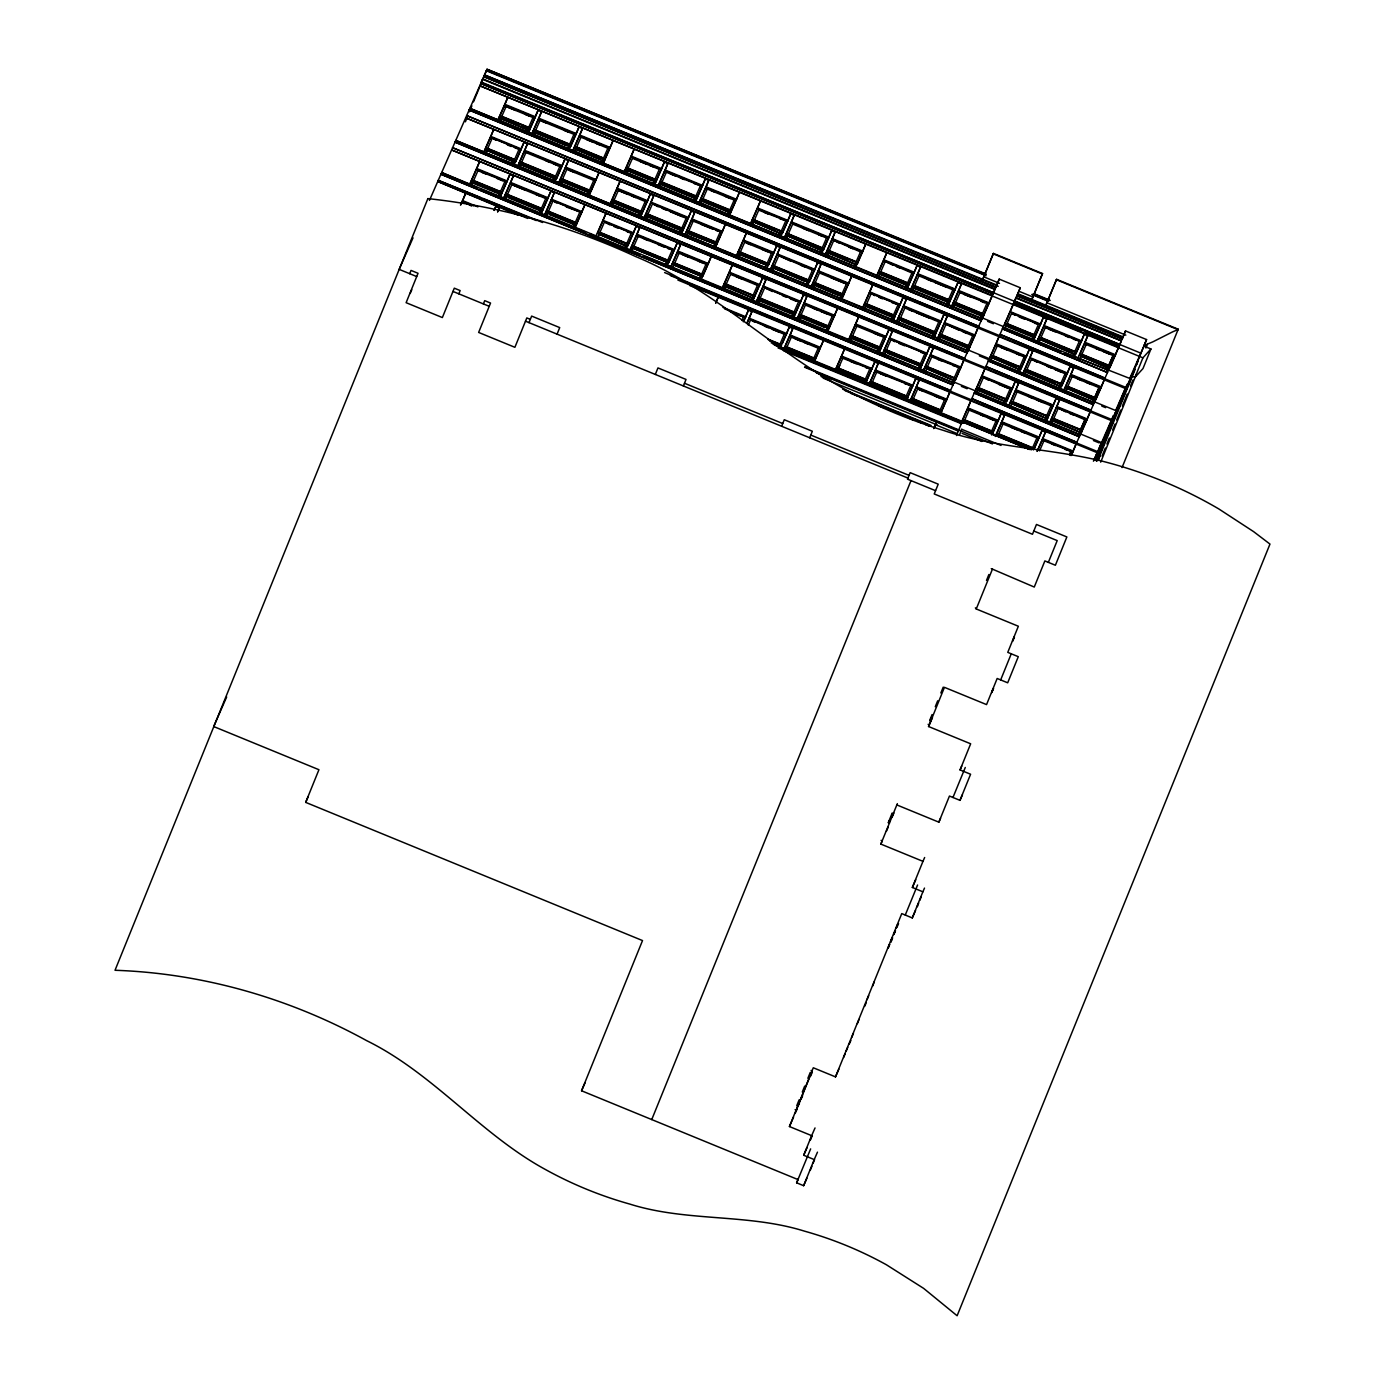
<?xml version="1.0" encoding="UTF-8"?>
<svg xmlns="http://www.w3.org/2000/svg" width="1385" height="1385" viewBox="0 0 1385 1385"><rect width="100%" height="100%" fill="white"/><g stroke="black" fill="none" stroke-linecap="round" stroke-linejoin="round"><path stroke-width="1.5" d="M890.988 942.042L892.581 938.061M438.249 180.344L542.539 222.483M465.412 121.811L467.836 115.821M469.463 111.821L471.887 105.814M473.514 101.832L486.983 69.25L986.085 274.005M409.7 273.693L411.033 270.421L418.045 273.295L406.117 302.692L442.369 317.563L454.297 288.167L460.149 290.573L458.816 293.845M462.4 201.396L465.568 193.571L460.495 205.119M469.498 185.261L476.804 168.537L507.204 181.019L499.898 197.726M476.492 169.299L479.66 161.474L469.515 184.586M483.59 153.146L490.896 136.44L521.297 148.922L515.635 161.889L513.887 161.162L512.242 164.936M489.788 139.158L493.752 129.359L483.607 152.471M472.233 183.859L472.891 182.231L471.142 181.504M473.289 181.314L478.275 169.905L505.161 180.933L500.401 191.805L473.514 180.777M477.929 170.719L505.058 181.21M503.88 107.061L507.845 97.262L497.7 120.374M500.418 119.664L501.076 118.019L499.327 117.309L499.76 116.219L530.178 128.684L535.389 116.807L504.971 104.342L497.682 121.049M506.114 106.524L533.017 117.552M499.137 194.904L499.795 193.259L501.543 193.987M513.229 162.789L513.887 161.162M494.255 210.295L495.761 206.59L499.275 208.027L497.769 211.732M528.585 127.593L501.699 116.565L506.46 105.693L533.346 116.738L528.377 128.147L522.612 125.775M506.858 181.885L509.853 174.493L513.368 175.93L510.355 183.322M520.95 149.788L523.945 142.378L527.46 143.832L523.703 153.077M528.083 133.531L530.178 128.684M535.043 117.69L538.038 110.281L541.552 111.718L537.795 120.98M503.413 199.163L510.719 182.456L548.131 197.813L540.842 214.519M517.505 167.066L524.811 150.359L562.223 165.715L556.58 178.682L554.814 177.955L553.169 181.764M506.148 197.778L506.806 196.133L505.058 195.423M511.861 184.638L545.777 198.557M520.241 165.681L520.899 164.036L519.15 163.326M525.954 152.54L559.869 166.442M534.333 133.566L534.991 131.939L533.242 131.211L533.675 130.138L571.105 145.477L576.316 133.601L538.903 118.262L531.598 134.968M535.389 131.021L540.375 119.612L574.29 133.531L569.304 144.94L553.342 138.396M540.046 120.426L573.961 134.345M483.382 303.921L484.715 300.649L490.55 303.055L478.639 332.435L514.891 347.306L526.819 317.927L530.317 319.364M540.063 211.697L540.721 210.053L542.487 210.78M554.156 179.583L554.814 177.955M568.248 147.485L568.906 145.858L570.672 146.568L571.105 145.477M547.785 198.678L550.797 191.286L554.294 192.723L550.538 201.968M561.877 166.581L564.89 159.171L568.387 160.625L565.392 168.018M575.97 134.484L578.965 127.074L582.479 128.511L579.484 135.92M797.933 1179.553L581.562 1090.774L642.519 940.571L305.687 802.382L318.931 769.714L213.671 726.536L226.655 696.984M547.092 214.571L547.75 212.944L545.984 212.217L546.434 211.126L576.835 223.608L582.064 211.732L551.645 199.25L544.357 215.956M548.131 212.026L553.117 200.617L580.021 211.645L575.26 222.518L548.356 211.472M572.524 151.761L579.83 135.055L610.248 147.52L602.942 164.226M561.167 182.474L561.843 180.829L560.077 180.119L560.527 179.029L590.928 191.494L596.156 179.617L565.738 167.152L558.432 183.859M566.88 169.334L593.784 180.362M575.26 150.359L575.935 148.732L574.169 148.005M580.973 137.219L607.876 148.264M529.001 322.636L531.65 316.092L559.713 327.604L557.064 334.149M573.979 225.599L574.654 223.972L576.402 224.699L576.835 223.608M588.071 193.502L588.746 191.874L590.495 192.584L588.85 196.341M602.51 160.556L575.831 148.974M603.444 158.305L576.541 147.277L581.302 136.405L608.205 147.451L603.219 158.859L576.316 147.814M581.752 212.494L584.92 204.651L574.775 227.763M595.844 180.379L599.012 172.554L588.867 195.666M609.937 148.282L613.105 140.439L602.96 163.569M624.462 248.867L626.107 245.076L627.855 245.803L633.516 232.836L603.116 220.371L597.454 233.321L599.203 234.048L597.558 237.822M602.804 221.133L605.972 213.29L595.827 236.402M609.902 204.98L617.208 188.256L647.609 200.738L640.303 217.445M616.896 189.018L620.065 181.193L609.919 204.305M599.601 233.13L604.587 221.721L631.473 232.767L626.505 244.175M623.994 172.865L631.3 156.159L661.701 168.641L654.395 185.348M630.989 156.921L634.157 149.078L624.012 172.19M612.637 203.578L613.295 201.95L611.547 201.223M613.693 201.033L618.679 189.624L645.566 200.652L640.805 211.524L613.919 200.496M618.333 190.438L645.237 201.483M626.73 171.48L627.388 169.853L625.639 169.126M632.426 158.34L659.329 169.368M639.541 214.623L640.199 212.978L641.947 213.706M653.633 182.508L654.291 180.881L656.04 181.608M633.17 233.701L636.165 226.309L639.68 227.746L636.667 235.156M647.262 201.604L650.258 194.212L653.772 195.649L650.76 203.041M661.355 169.507L664.35 162.097L667.864 163.551L664.108 172.796M629.725 250.997L637.031 234.273L674.46 249.629L668.799 262.596L667.051 261.886L665.492 265.401M681.247 234.238L688.535 217.532L651.123 202.175L645.462 215.142L647.21 215.87L646.553 217.497M657.91 186.785L665.216 170.078L702.628 185.434L695.339 202.141M638.173 236.454L672.314 249.819L668.089 248.729M647.834 214.398L681.749 228.317L686.51 217.445L652.595 203.543L647.609 214.952L669.561 223.955M660.645 185.4L661.303 183.755L659.554 183.045M661.926 182.301L695.841 196.22L700.602 185.348L666.687 171.428L661.701 182.837L687.635 193.484M666.358 172.259L700.481 185.625L694.283 183.703M666.929 262.146L633.014 248.227L666.929 262.146L665.389 265.678M667.431 260.969L672.417 249.56L638.502 235.64L633.741 246.513L667.657 260.415M680.468 231.416L681.126 229.772L682.892 230.499M686.181 218.276L652.473 203.803L658.239 206.815M694.56 199.302L695.218 197.674L696.984 198.401M674.097 250.495L677.109 243.102L680.606 244.539L676.849 253.784M688.189 218.397L691.202 211.005L694.699 212.442L690.942 221.687M702.282 186.3L705.294 178.89L708.791 180.344L705.034 189.589M670.669 267.79L677.957 251.066L708.376 263.548L702.714 276.515L700.966 275.788L699.408 279.32M684.761 235.675L692.05 218.969L722.468 231.451L715.162 248.157M674.46 263.843L679.429 252.434L706.333 263.462L701.347 274.871M679.1 253.247L706.004 264.293M687.826 233.442L714.954 243.933L689.747 234.238M688.535 231.745L693.521 220.336L720.425 231.364L715.439 242.773L703.909 238.047M693.192 221.15L720.321 231.641L716.253 230.602M701.589 202.193L702.247 200.548L700.481 199.838L700.931 198.748L731.332 211.213L736.56 199.336L706.142 186.871L698.836 203.578M707.285 189.053L734.188 200.081M655.313 374.452L657.962 367.925L686.025 379.438L683.376 385.965M700.862 276.03L673.958 265.002L700.862 276.03L699.304 279.562M728.475 213.221L729.151 211.593L730.899 212.303L731.332 211.213M708.064 264.31L711.249 256.467L701.087 279.58M722.156 232.213L725.324 224.37L715.179 247.482M736.249 200.098L739.417 192.273L729.272 215.385M715.82 303.09L718.209 297.204L715.664 302.986M722.122 288.894L729.428 272.187L759.828 284.652L752.54 301.376M729.116 272.949L732.301 265.106L722.139 288.218M736.214 256.796L743.52 240.09L773.921 252.555L768.26 265.522L766.511 264.795L764.866 268.586M743.208 240.852L746.376 233.009L736.231 256.121M724.857 287.509L725.515 285.864L723.766 285.154M750.306 224.699L757.612 207.975L788.013 220.457L782.352 233.424L780.603 232.697L778.959 236.471M730.57 274.368L757.457 285.397M757.301 208.737L760.469 200.912L750.324 224.024M738.949 255.394L739.607 253.767L737.859 253.039M744.663 242.254L771.549 253.299M753.613 221.912L780.292 233.494L753.613 221.912L752.055 225.443M754.098 220.752L759.084 209.343L785.97 220.371L781.001 231.78M758.755 210.156L785.866 220.648L779.876 218.83M752.107 297.688L725.428 286.106L723.87 289.638M745.39 317.632L748.385 310.223L751.899 311.677L748.142 320.922M767.134 263.34L740.231 252.312L744.991 241.44L771.878 252.486L766.909 263.894L761.144 261.523M759.482 285.535L762.477 278.125L765.992 279.562L762.979 286.972M773.574 253.42L776.569 246.028L780.084 247.465L777.072 254.875M787.667 221.323L790.662 213.931L794.176 215.368L791.164 222.76M756.037 302.813L763.343 286.106L800.772 301.445L793.466 318.169M770.129 270.716L777.435 253.992L814.865 269.348L809.204 282.315L807.455 281.605L805.793 285.397M758.772 301.411L759.43 299.783L757.682 299.056M784.222 238.601L791.527 221.894L828.957 237.25L823.296 250.218L821.547 249.49L819.885 253.299M807.334 281.865L773.419 267.963L805.118 281.588M781.902 270.04L807.836 280.688L812.822 269.279L778.907 255.359L773.921 266.768L777.92 268.413M787.511 235.848L821.201 250.304L787.511 235.848L785.953 239.38M788.013 234.671L792.999 223.262L826.914 237.164L821.928 248.573L799.976 239.57M792.67 224.076L826.585 237.995M778.595 347.427L779.27 345.8L781.019 346.527L781.452 345.436L769.644 340.589M784.308 334.287L750.618 319.831L754.375 322.012M792.687 315.33L793.363 313.702L795.111 314.412M806.78 283.232L807.455 281.605M786.316 334.426L789.329 327.016L792.826 328.47L789.831 335.863M812.493 270.092L778.785 255.636L790.541 261.09M800.409 302.328L803.421 294.918L806.918 296.355L803.923 303.765M814.501 270.214L817.514 262.821L821.011 264.258L818.016 271.668M828.594 238.116L831.606 230.724L835.103 232.161L831.346 241.405M812.528 361.346L813.185 359.719L814.934 360.429L820.595 347.462L790.177 334.997L784.533 347.964L786.282 348.674L785.624 350.318M796.981 319.606L804.269 302.899L834.688 315.364L827.382 332.071M786.68 347.773L791.649 336.347L818.552 347.393L813.791 358.265L786.888 347.219M791.32 337.178L818.223 348.206M811.073 287.509L818.362 270.785L848.78 283.267L841.474 299.974M799.716 318.204L800.374 316.576L798.626 315.849M853.801 267.184L855.463 263.41L857.211 264.137L862.872 251.17L832.454 238.687L826.81 251.655L828.559 252.382L827.901 254.009M805.412 305.064L832.316 316.109M813.809 286.106L814.467 284.479L812.718 283.752M819.505 272.966L846.408 284.012M828.957 251.464L833.926 240.055L860.829 251.083L855.843 262.492M781.625 426.268L784.274 419.742L812.337 431.254L809.688 437.781M826.603 329.249L827.278 327.622L829.026 328.332M841.041 296.303L814.363 284.721M821.08 346.267L823.469 340.398L814.155 361.589M834.376 316.126L837.561 308.284L827.416 331.413M860.5 251.897L833.822 240.315L839.362 243.223M848.468 284.029L851.654 276.186L841.491 299.298M862.561 251.931L865.729 244.089L855.584 267.201M864.638 380.823L866.404 381.55L872.048 368.583L841.647 356.101L835.986 369.068L837.735 369.795M840.539 358.819L844.521 349.037L835.207 370.211M854.632 326.721L858.613 316.923L848.468 340.035M837.423 370.574L864.552 381.065L839.345 371.37M853.506 375.179L865.036 379.905L870.022 368.497L843.119 357.468L838.133 368.877L839.691 365.484M862.526 308.613L864.621 303.782L895.022 316.247L892.944 321.095M842.79 358.282L869.901 368.774L865.85 367.735M869.52 292.668L872.706 284.825L862.543 307.937M851.169 339.325L851.827 337.698L850.078 336.97L850.528 335.88L880.929 348.362L885.275 338.459M876.618 276.515L883.924 259.809L914.325 272.274L907.019 288.98M856.882 326.185L883.769 337.213M883.613 260.57L886.781 252.728L876.636 275.84M865.261 307.228L865.919 305.583L864.171 304.873M866.543 304.129L893.446 315.174L898.207 304.302L871.303 293.256L866.317 304.683L872.083 307.037M879.354 275.113L880.012 273.486L878.263 272.758M878.073 350.353L878.731 348.726L880.496 349.453L880.929 348.362M892.165 318.256L892.823 316.628L894.572 317.338M871.702 369.449L874.697 362.056L878.211 363.493L874.454 372.738M906.257 286.158L906.915 284.531L908.664 285.241M885.794 337.351L888.789 329.942L892.304 331.396L889.291 338.788M911.953 273.018L885.275 261.436L892.754 265.124M899.886 305.254L902.881 297.844L906.396 299.281L903.384 306.691M913.979 273.139L916.974 265.747L920.488 267.184L917.476 274.594M905.582 397.616L907.331 398.343L912.992 385.376L875.562 370.02L869.901 382.987L871.667 383.714M919.778 369.985L927.084 353.279L889.655 337.923L883.994 350.89L885.759 351.6L885.084 353.244M872.048 382.797L877.034 371.388L910.949 385.29L905.963 396.699M906.396 299.281L896.251 322.393L903.747 305.825L941.177 321.164L933.871 337.888M876.705 372.201L910.845 385.567L904.63 383.662M886.14 350.682L891.126 339.273L925.042 353.192L920.056 364.601M910.534 290.434L917.839 273.711L955.269 289.067L947.963 305.773M899.177 321.13L899.834 319.502L898.086 318.775M900.233 318.585L905.219 307.176L939.134 321.095L934.373 331.967L900.458 318.048M904.89 307.989L938.805 321.909M913.269 289.032L913.927 287.405L912.178 286.678M918.982 275.892L952.897 289.811M933.092 335.049L933.767 333.421L935.516 334.131M912.628 386.242L915.641 378.849L919.138 380.286L916.143 387.679M947.184 302.951L947.859 301.324L949.608 302.034M926.721 354.144L929.733 346.735L933.23 348.189L930.235 355.581M940.813 322.047L943.826 314.637L947.323 316.074L944.328 323.484M903.522 415.933L903.955 414.842L859.514 396.595M954.906 289.932L957.918 282.54L961.415 283.977L958.42 291.387M939.497 411.535L941.246 412.263L946.907 399.295L916.489 386.813L910.845 399.78L912.594 400.507L911.936 402.135M904.682 416.4L905.132 415.31L929.699 425.385M933.23 348.189L923.085 371.301L930.581 354.716L961 367.181L955.338 380.148L953.59 379.438L951.945 383.212M937.385 339.325L944.674 322.618L975.092 335.083L967.786 351.79M917.632 388.995L944.535 400.023M951.478 307.228L958.766 290.504L989.184 302.986L981.878 319.693M931.724 356.897L958.853 367.389L952.863 365.553M940.121 337.923L940.779 336.295L939.03 335.586M941.385 334.841L968.288 345.869L973.049 335.014L946.145 323.969L941.177 335.378L945.02 336.953M954.213 305.825L954.871 304.198L953.122 303.471M955.477 302.744L982.381 313.772L987.141 302.899L960.238 291.871L955.269 303.28L962.956 306.431M959.909 292.685L987.038 303.176M993.426 253.403L982.519 279.874L993.426 253.403L1042.541 273.555L1031.652 300.026L1042.541 273.555M651.746 1119.565L911.001 480.612M940.103 410.081L913.2 399.036L917.961 388.181L944.864 399.209L939.878 410.618L924.522 404.316M934.113 427.965L935.446 424.71L957.399 433.713M967.007 348.968L967.682 347.341L969.431 348.05M946.596 400.057L950.214 391.124L971.266 399.763L967.648 408.696M950.525 390.501L664.592 272.568M972.72 335.828L946.042 324.246L959.268 330.305M981.099 316.871L981.775 315.226L983.523 315.953M960.688 367.943L964.306 359.027L985.358 367.666L980.944 378.538M974.78 335.845L978.399 326.929L999.451 335.568L995.036 346.44M988.873 303.748L999.208 279.112L1020.26 287.751L1017.611 294.278M993.028 293.655L480.751 83.498L993.028 293.655L992.266 295.369L479.781 85.749L1142.919 357.815L1150.935 348.968L1143.923 346.094L1146.572 339.567L1125.52 330.928L1115.185 355.564M998.239 286.331L484.508 74.928L996.784 285.085L993.461 292.702L481.374 82.113M996.559 285.639L999.208 279.112M956.498 435.548L962.159 421.611L1029.557 449.433M990.95 432.657L992.716 433.366L998.36 420.399L967.959 407.934L962.298 420.884L964.064 421.611L963.389 423.239M1003.398 404.316L1005.043 400.542L1006.808 401.269L1012.452 388.302L982.052 375.82L976.39 388.787L978.139 389.514L977.481 391.141M988.873 359.754L989.306 358.68L968.253 350.041L967.821 351.132L455.769 140.422L968.028 350.578M988.838 360.429L996.144 343.722L1026.545 356.205L1020.901 369.172L1019.135 368.445L1017.49 372.219M969.102 410.099L996.005 421.144M959.476 434.907L961.744 429.315L1001.043 445.433M978.537 388.596L983.523 377.187L1010.427 388.216L1005.441 399.624M1033.349 340.814L1040.637 324.09L1010.236 311.625L1004.575 324.592L1006.324 325.302L1005.666 326.947M1009.925 312.387L1020.26 287.751M1014.512 301.341L1015.828 298.069L1121.279 340.831L1016.019 297.636M1016.867 295.992L1017.836 293.724L1123.097 336.919L1122.127 339.169L1016.867 295.992L1013.318 304.007L1118.578 347.185L1119.34 345.471L1014.08 302.294M992.63 356.499L997.615 345.09L1024.519 356.118L1019.758 366.99L992.855 355.945M997.287 345.904L1024.173 356.932M1006.722 324.402L1011.708 312.975L1038.611 324.021L1033.625 335.43L1008.644 325.181M1010.098 389.046L983.402 377.464L988.959 380.373M998.014 421.265L1001.009 413.873L1004.523 415.31L1000.766 424.554M1032.569 337.975L1033.227 336.347L1034.993 337.057M1056.582 279.32L1045.675 305.791L1056.582 279.32L1178.219 329.214L1122.04 467.593M1012.106 389.168L1015.101 381.775L1018.616 383.212L1014.859 392.457M1026.198 357.07L1029.194 349.661L1032.708 351.115L1029.696 358.507M1040.291 324.973L1043.286 317.563L1046.8 319L1043.788 326.41M996.663 433.713L1034.093 449.069L1039.304 437.193L1001.874 421.836L996.213 434.803L997.979 435.531M1003.017 424.018L1036.932 437.937M1012.452 402.516L1017.438 391.107L1051.353 405.009L1046.367 416.435M1036.846 342.251L1038.94 337.421L1076.353 352.777L1081.581 340.883L1044.151 325.544L1038.819 337.888M1017.109 391.92L1051.025 405.84M1025.489 372.963L1026.164 371.318L1024.398 370.609L1024.848 369.518L1062.278 384.874L1067.489 372.998L1030.059 357.642L1022.753 374.348M1045.294 327.708L1079.434 341.091L1073.219 339.169M1045.658 418.149L1011.95 403.693L1043.649 417.335M1060.46 384.32L1065.446 372.911L1031.531 358.992L1026.77 369.864L1060.685 383.784M1038.94 438.058L1041.953 430.666L1045.467 432.103L1041.71 441.365M1065.117 373.725L1031.427 359.269L1037.192 362.264M1046.091 421.802L1053.396 405.095L1015.967 389.739L1008.661 406.446M1053.033 405.961L1056.045 398.568L1059.542 400.005L1056.547 407.398M1062.278 384.874L1061.828 385.965L1060.079 385.238L1058.417 389.046M1067.125 373.863L1070.138 366.454L1073.635 367.908L1070.64 375.3M1076.353 352.777L1075.92 353.85L1074.171 353.14L1072.509 356.949M1081.218 341.766L1084.23 334.356L1087.727 335.793L1084.732 343.203M1049.605 423.239L1056.893 406.532L1087.312 419.014L1080.006 435.721M888.252 822.759L892.217 812.96M929.716 720.408L932.105 714.539M935.29 706.696L937.68 700.81M940.848 692.985L943.237 687.098M986.501 580.419L988.873 574.533M1063.697 391.141L1070.986 374.435L1101.404 386.9L1095.743 399.867L1093.994 399.157L1092.35 402.931M891.196 817.254L892.633 813.705M930.287 720.771L931.724 717.24M1043.944 440.811L1071.072 451.302L1065.082 449.484M924.643 857.505L922.964 861.349L880.843 844.088L897.359 803.646M896.753 804.893L938.857 822.171L949.452 796.046L959.978 800.357L970.591 774.232L960.065 769.922L970.66 743.797L928.556 726.519L944.449 687.341L986.553 704.601L997.165 678.477L1007.691 682.805L1018.287 656.68L1007.761 652.37L1018.356 626.245L976.252 608.967L992.439 569.131L991.262 568.664M1052.34 421.854L1052.998 420.226L1051.25 419.499M1106.442 370.834L1108.087 367.06L1109.835 367.769L1115.496 354.802L1085.078 342.337L1079.434 355.304L1081.183 356.014L1079.538 359.788M1067.489 387.211L1072.457 375.802L1099.361 386.83L1094.721 397.426L1067.818 386.38M1072.129 376.616L1099.032 387.644M1081.581 355.097L1086.55 343.688L1113.453 354.733L1108.814 365.328L1081.91 354.283M1086.221 344.501L1113.125 355.547M796.739 1105.715L799.128 1099.828M802.296 1092.003L804.685 1086.117M807.87 1078.274L810.26 1072.406M815.038 1127.944L811.645 1135.648L789.433 1126.542L813.289 1067.766L835.501 1076.872L838.877 1069.168M1079.573 432.051L1052.894 420.469M1084.94 419.742L1058.261 408.159L1065.723 411.864M1099.257 387.107L1094.375 398.239L1075.175 390.362M1072.908 451.874L1076.526 442.94L1098.755 452.064L1102.702 443.079L1080.473 433.955L1080.04 435.046L974.78 391.868L975.213 390.778L954.161 382.139L953.728 383.23L643.506 255.948M1113.35 354.993L1108.467 366.142L1093.111 359.84M1087 419.776L1090.618 410.843L1112.847 419.967L1116.795 410.981L1094.565 401.858L1094.133 402.948M1101.092 387.661L1104.711 378.746L1126.94 387.852L1130.887 378.867L1064.528 352.915M1105.022 378.122L999.987 334.391L1103.031 377.309M1121.106 341.247L1119.772 344.519L1014.703 300.909M1125.52 330.928L1122.871 337.455L1017.888 294.382M817.479 1152.147L814.224 1159.574L803.698 1155.246L811.645 1135.648M835.501 1076.872L901.756 913.598L912.282 917.926L915.537 910.499M924.505 888.079L922.877 891.802L912.351 887.473L922.964 861.349M810.26 1139.699L811.852 1135.787M843.638 1057.499L845.11 1053.864M846.148 1051.25L847.776 1047.268M851.688 1037.607L853.437 1033.331M857.367 1023.636L859.081 1019.395M867.079 999.693L868.707 995.694M872.585 986.137L874.368 981.723M887.958 948.275L889.516 944.414M890.555 941.817L892.321 937.524M896.233 927.846L897.861 923.812M993.409 688.328L991.677 692.673L993.547 688.501M1014.305 636.858L1012.556 641.203L1014.461 637.083M890.832 941.748L892.061 938.32M806.884 1178.271L803.629 1185.698L796.617 1182.807L810.64 1148.892M905.271 915.035L917.58 885.015M952.967 797.483L965.276 767.463M1000.663 679.931L1011.258 653.807M1048.358 562.362L1057.205 540.6L1033.816 531.009M1093.96 460.512L1097.145 452.67L689.643 285.483M1098.703 449.554L1101.092 443.685M1095.171 460.149L1113.592 415.5M1095.829 459.993L1102.702 443.079M1095.76 460.391L1107.81 431.41M1096.227 460.322L1125.33 388.475L465.689 117.846L978.174 327.466L992.058 295.905M1096.227 460.772L1119.755 402.793M1096.799 460.564L1118.128 406.342M1096.764 461.292L1146.572 339.567M1097.336 460.218L1134.419 369.397M1135.977 365.692L1137.57 361.762M1117.366 408.056L1118.543 408.54L1130.887 378.867M1131.389 377.395L1134.817 368.964M1136.254 365.38L1137.881 361.381M803.629 1185.698L814.224 1159.574M912.282 917.926L922.877 891.802M1097.924 460.461L1134.99 369.639M810.398 1169.979L811.922 1166.239M813.064 1163.365L814.57 1159.626M918.688 903.055L917.164 906.794L917.545 905.928M919.813 900.337L921.319 896.597M1098.426 459.889L1100.054 455.89M1102.062 456.063L1105.317 448.065M1106.927 444.048L1109.368 438.058M1112.622 430.043L1115.046 424.052M1116.674 420.053L1120.742 410.047M1122.352 406.047L1127.234 394.032M1130.472 386.034L1132.913 380.027M1145.897 348.016L1147.524 344.017A31.301 7.964 -24.9 0 0 1152.978 341.783L1172.576 331.881A31.301 7.964 -24.9 0 1 1178.029 329.647L1178.219 329.214M1131.458 375.958L1134.973 377.395L1142.919 357.815M1100.694 462.157L1136.375 374.192M1150.935 348.968L1142.989 368.566L1134.973 377.395M888.27 947.981L889.689 944.483M895.299 930.928L893.758 934.65L895.506 930.633M413.024 237.839L399.174 269.365L416.712 276.567M429.454 200.392L486.55 70.341L984.268 274.542M486.983 69.25L985.895 274.438M410.185 293.447L411.795 289.742M460.963 204.599L462.711 200.635L477.912 206.884M471.246 186.005L472.891 182.231M485.339 153.908L486.983 150.134L485.235 149.407M499.431 121.793L501.076 118.019M498.15 197.034L499.795 193.259M526.335 132.839L527.979 129.065L529.728 129.774M494.064 210.433L495.761 206.59M499.708 197.605L509.853 174.493M513.8 165.49L523.945 142.378M527.893 133.393L538.038 110.281M497.579 211.87L499.275 208.027M503.222 199.042L513.368 175.93M517.315 166.944L527.46 143.832M531.407 134.83L541.552 111.718M505.144 199.942L506.806 196.133M519.358 167.568L520.899 164.036M533.329 135.747L534.991 131.939M539.077 213.861L540.721 210.053M567.244 149.649L568.906 145.858M540.652 214.398L550.797 191.286M554.727 182.283L564.89 159.171M568.819 150.186L578.965 127.074M544.149 215.835L554.294 192.723M558.242 183.738L568.387 160.625M572.334 151.623L582.479 128.511M546.106 216.718L547.75 212.944M560.198 184.603L561.843 180.829M574.273 152.506L575.935 148.732M305.687 802.382L308.284 796.462M572.992 227.746L574.654 223.972M587.084 195.649L588.746 191.874M601.177 163.551L602.839 159.777L604.587 160.487M574.758 228.438L576.402 224.699M611.651 205.724L613.295 201.95M625.743 173.627L627.388 169.853M638.554 216.752L640.199 212.978M652.647 184.655L654.291 180.881M626.02 249.421L636.165 226.309M640.112 217.324L650.258 194.212M654.205 185.209L664.35 162.097M629.534 250.858L639.68 227.746M643.627 218.761L653.772 195.649M657.719 186.663L667.864 163.551M643.817 218.882L645.791 214.519M631.456 251.758L633.118 247.967L631.37 247.24M645.548 219.661L647.21 215.87M659.641 187.564L661.303 183.755M679.585 233.303L681.126 229.772M693.677 201.206L695.218 197.674M679.481 233.58L681.022 230.048L647.107 216.129M693.573 201.483L695.114 197.951L661.199 184.032M666.964 266.214L677.109 243.102M681.056 234.117L691.202 211.005M695.131 202.002L705.294 178.89M670.461 267.651L680.606 244.539M684.554 235.554L694.699 212.442M698.646 203.456L708.791 180.344M672.417 268.534L674.062 264.76L672.314 264.033M686.51 236.437L688.155 232.663L686.389 231.936M700.602 204.322L702.247 200.548M713.5 247.223L715.058 243.691L716.807 244.418M727.592 215.125L729.151 211.593M713.396 247.465L714.954 243.933M727.489 215.368L729.047 211.836L702.143 200.79M729.254 216.06L730.899 212.303M723.974 289.396L725.515 285.864M738.067 257.298L739.607 253.767M752.159 225.201L753.7 221.669L751.951 220.942M737.963 257.541L739.521 254.009L766.407 265.054L739.296 254.563M742.048 320.489L743.71 316.68L724.494 308.803M750.774 300.683L752.419 296.909L754.167 297.619M743.312 321.787L748.385 310.223M752.332 301.238L762.477 278.125M766.424 269.14L776.569 246.028M780.517 237.043L790.662 213.931M744.005 320.714L745.736 316.767L722.935 307.401M746.827 323.224L751.899 311.677M755.846 302.674L765.992 279.562M769.939 270.577L780.084 247.465M784.031 238.48L794.176 215.368M747.502 322.151L749.25 318.204L786.68 333.56L782.335 343.445M748.281 325.129L750.722 319.554L784.637 333.473L779.876 344.346L767.913 339.429M757.889 303.315L759.43 299.783M771.982 271.218L773.523 267.686L771.774 266.959M786.074 239.12L787.615 235.589L785.866 234.861M771.878 271.477L773.419 267.963M791.701 317.494L793.363 313.702M780.863 346.285L789.329 327.016M793.276 318.031L803.421 294.918M807.368 285.933L817.514 262.821M821.461 253.836L831.606 230.724M783.529 349.643L792.826 328.47M796.773 319.468L806.918 296.355M810.866 287.37L821.011 264.258M824.958 255.273L835.103 232.161M825.166 255.394L827.122 251.049M798.73 320.35L800.374 316.576M812.822 288.253L814.467 284.479M826.914 256.156L828.559 252.382M825.72 331.136L827.278 327.622M839.708 299.281L841.37 295.507L843.119 296.234M848.434 340.71L855.74 324.003L886.14 336.486M864.5 304.25L869.832 291.906L900.233 304.371L895.887 314.274M850.182 341.472L851.827 337.698M864.275 309.357L865.919 305.583M878.471 277.017L880.012 273.486M877.086 352.5L878.731 348.726M891.178 320.402L892.823 316.628M905.271 288.305L906.915 284.531M865.4 383.23L874.697 362.056M878.644 353.054L888.789 329.942M892.736 320.956L902.881 297.844M906.829 288.859L916.974 265.747M878.852 353.192L880.496 349.453M868.914 384.684L878.211 363.493M882.158 354.508L892.304 331.396M910.343 290.296L920.488 267.184M884.097 355.408L885.759 351.6M898.19 323.311L899.834 319.502M912.282 291.214L913.927 287.405M581.562 1090.774L585.024 1082.897M918.013 369.328L919.675 365.519L921.423 366.246M932.105 337.213L933.767 333.421M946.301 304.856L947.859 301.324M906.344 400.023L915.641 378.849M919.588 369.847L929.733 346.735M933.68 337.75L943.826 314.637M947.773 305.652L957.918 282.54M909.841 401.477L919.138 380.286M937.178 339.186L947.323 316.074M951.27 307.089L961.415 283.977M925.042 372.167L926.686 368.393L924.938 367.683M939.134 340.069L940.779 336.295M953.226 307.972L954.871 304.198M966.02 351.115L967.682 347.341M980.113 319L981.775 315.226M933.732 428.571L936.572 422.131M940.467 413.405L963.873 360.117M977.966 328.02L964.081 359.563L451.597 149.944L1111.237 420.573M961.519 422.044L1013.11 304.544M974.746 392.544L976.719 388.181M976.494 393.288L978.139 389.514M990.587 361.191L992.231 357.417L990.483 356.689M1004.679 329.076L1006.324 325.302M961.744 429.315L961 431.029L992.439 443.927M1031.583 340.121L1033.227 336.347M991.712 435.063L1001.009 413.873M1004.956 404.887L1015.101 381.775M1019.048 372.773L1029.194 349.661M1033.141 340.675L1043.286 317.563M995.226 436.5L1004.523 415.31M1008.47 406.324L1018.616 383.212M1022.563 374.227L1032.708 351.115M1036.655 342.112L1046.8 319M1010.409 407.225L1012.071 403.433L1010.306 402.706L1010.756 401.615L1048.185 416.972M1024.502 375.127L1026.164 371.318M1038.594 343.03L1040.256 339.221L1038.49 338.511M1044.325 421.144L1045.987 417.335L1047.735 418.062M1033.487 449.917L1041.953 430.666M1045.9 421.681L1056.045 398.568M1059.992 389.583L1070.138 366.454M1074.085 357.468L1084.23 334.356M1037.001 451.372L1045.467 432.103M1049.397 423.118L1059.542 400.005M1063.49 391.02L1073.635 367.908M1077.582 358.905L1087.727 335.793M1037.469 450.991L1042.801 438.63L1073.219 451.112L1071.488 455.076M1039.529 450.869L1044.29 439.997L1071.176 451.025L1069.636 454.557M1051.353 424L1052.998 420.226M1065.446 391.886L1067.091 388.112L1065.342 387.402M992.439 569.131L1034.266 587.05L1044.861 560.925L1055.387 565.253L1066.865 536.947L1036.465 524.465L1032.483 534.264L934.234 493.96L938.216 484.161L910.153 472.649L907.504 479.175L935.567 490.688M976.252 608.967L975.369 607.842M928.556 726.519L932.469 717.62M892.182 816.994L893.914 813.03M880.843 844.088L882.262 840.868L881.085 840.383M886.435 831.138L888.183 827.174M1069.514 454.834L1071.072 451.302M1078.257 435.029L1079.902 431.254L1081.65 431.981M1085.165 419.205L1080.508 429.8L1053.604 418.755L1058.365 407.9L1085.269 418.928L1080.629 429.523L1053.725 418.495M1071.02 455.596L1076.093 444.031M1090.185 411.934L1076.318 443.494L971.041 400.3M1118.37 347.739L1090.393 411.397L985.133 368.202M810.589 1076.128L812.164 1072.544M797.899 1106.511L799.474 1102.91M801.049 1099.326L802.625 1095.725M789.433 1126.542L793.553 1117.141M795.198 1113.384L796.86 1109.627M1093.423 461.136L1113.315 415.829M1115.912 409.908L1127.148 384.303M1129.744 378.382L1145.308 342.926M1097.37 453.639L1099.898 447.874M1101.594 444.014L1107.221 431.168L1108.398 431.653L1104.451 440.638L1103.274 440.17M1109.766 425.403L1120.534 400.871M1124.707 391.366L1121.313 399.07L1122.491 399.555M1126.386 387.523L1134.471 369.12M1097.214 454.799L1105.299 436.119M1111.307 422.702L1118.076 407.294M1103.862 440.395L1104.035 438.456M1117.955 408.298L1118.716 406.584M1121.158 401.027L1121.902 399.313M960.065 769.922L961.744 766.061M1098.859 453.674L1103.932 442.127M938.857 822.171L940.553 818.31M912.351 887.473L915.745 879.769M890.745 941.385L892.477 937.437M896.822 927.569L898.553 923.605M864.621 1006.41L866.352 1002.463M849.178 1044.307L850.909 1040.36M803.698 1155.246L807.091 1147.542M810.312 1140.097L812.043 1136.15M959.978 800.357L962.419 794.8M796.617 1182.807L798.245 1179.102M1147.524 344.017L1143.923 346.094M993.235 253.836L1042.351 273.988M1056.391 279.735L1178.029 329.647M1033.989 293.672L1049.968 300.216M1033.816 294.087L1049.778 300.649M1032.24 294.209L1048.237 300.77M486.36 70.773L986.085 275.788M1032.05 294.641L1048.047 301.203M983.783 276.844L999.503 283.302M1019.152 291.352L1032.898 296.996M1046.939 302.761L1125.832 335.118M1017.075 295.438L1122.335 338.632M994.967 288.998L482.707 78.841L481.184 82.529L1140.738 353.106M482.517 79.274L994.776 289.43M1013.855 302.83L1081.373 330.53M1085.355 332.175L1117.124 345.211M508.035 107.303L515.722 110.454M525.331 114.401L529.174 115.976M542.037 121.257L546.019 122.884M563.972 130.259L567.971 131.887M586.738 139.591L592.503 141.963M596.346 143.538L600.19 145.113M640.112 161.491L645.877 163.863M649.721 165.438L653.564 167.014M670.34 173.887L676.33 176.345M680.312 177.99L684.311 179.617M711.128 190.628L714.972 192.203M724.58 196.133L730.345 198.505M764.503 212.528L768.346 214.104M802.642 228.161L808.632 230.62M818.604 234.706L822.586 236.35M848.97 247.171L852.814 248.746M896.58 266.716L900.423 268.292M926.963 279.164L930.945 280.809M934.944 282.436L946.907 287.353M963.752 294.261L971.439 297.411M981.047 301.359L984.891 302.934M1015.222 315.382L1011.587 313.252L1038.49 324.298L1034.422 323.259M1019.066 316.957L1024.831 319.312M1049.276 329.353L1055.266 331.811M1065.238 335.897L1069.237 337.542M1095.829 348.449L1099.673 350.024M1103.516 351.6L1109.281 353.971M501.803 116.288L528.706 127.333M535.718 130.207L569.633 144.127M576.662 147L603.548 158.046M628.115 168.122L655.018 179.15M662.03 182.024L695.945 195.943M702.974 198.817L729.86 209.862M754.427 219.938L781.33 230.966M788.342 233.857L822.257 247.759M829.286 250.65L856.172 261.678M880.739 271.754L907.642 282.8M914.654 285.674L948.569 299.593M955.598 302.467L982.484 313.495M1007.051 323.571L1033.954 334.616M1040.966 337.49L1074.881 351.409M535.614 130.484L569.529 144.404M754.323 220.215L781.209 231.243M788.238 234.117L822.153 248.036M829.165 250.91L856.068 261.955M1006.947 323.848L1033.851 334.893M1081.789 354.56L1108.692 365.588M574.619 146.931L605.02 159.396M626.072 168.035L656.49 180.517M659.987 181.954L697.417 197.311M752.384 219.851L782.802 232.334M786.316 233.771L823.729 249.127M827.243 250.564L857.644 263.046M878.696 271.685L909.114 284.15M912.628 285.587L950.041 300.943M953.555 302.38L983.973 314.862M1005.025 323.501L1035.426 335.966M1079.867 354.214L1110.285 366.679M503.396 117.898L518.769 124.2M537.38 131.835L549.36 136.751M627.786 168.935L633.551 171.29M637.394 172.865L652.768 179.184M708.393 202.002L718.001 205.949M721.845 207.525L727.61 209.879M756.02 221.548L763.706 224.699M769.471 227.053L775.236 229.425M790.004 235.485L794.003 237.129M830.861 252.243L848.157 259.341M884.253 274.143L890.018 276.515M893.862 278.091L907.314 283.613M914.325 286.487L920.315 288.946M924.297 290.573L934.286 294.676M938.268 296.303L944.258 298.762M968.704 308.803L974.469 311.158M1042.628 339.135L1072.561 351.409M1083.503 355.893L1089.268 358.248M500.972 118.262L527.65 129.844L500.764 118.816M534.887 132.216L568.802 146.118M627.284 170.095L654.187 181.123M828.455 252.624L855.134 264.206L828.23 253.161M879.925 273.728L906.811 284.773M913.823 287.682L947.738 301.584M954.767 304.44L981.671 315.468M1006.237 325.544L1033.123 336.59M534.662 132.752L566.586 145.858M575.606 149.528L600.588 159.777M627.076 170.632L652.058 180.881M662.965 185.4L694.889 198.488M703.84 202.123L728.822 212.372M879.7 274.282L906.604 285.31M913.598 288.218L945.522 301.307M954.542 304.977L981.446 316.022M1007.934 326.877L1032.916 337.126M982.121 318.481L469.861 108.324L981.896 319.017L982.346 317.927L1003.398 326.566L1002.965 327.656L1060.546 351.288M1003.173 327.12L1108.433 370.297M987.644 321.372L993.391 323.726M999.226 336.105L1104.486 379.282M495.865 140.197L492.246 138.067L519.15 149.113L515.082 148.074M507.395 144.923L511.238 146.498M545.898 160.712L549.88 162.357M553.879 163.984L557.861 165.629M568.802 170.113L574.567 172.484M620.255 191.234L627.942 194.385M631.785 195.96L635.628 197.536M662.238 208.442L666.22 210.087M670.219 211.715L682.182 216.631M700.879 224.301L712.409 229.027M746.584 243.05L750.428 244.626M761.94 249.352L767.706 251.724M800.513 265.176L804.512 266.82M831.035 277.692L844.486 283.215M874.818 295.663L871.182 293.533L898.086 304.579L892.096 302.744M878.661 297.238L882.505 298.814M908.872 309.634L912.871 311.261M916.853 312.906L928.833 317.823M963.112 331.881L966.955 333.456M1001.13 347.479L1006.895 349.851M1016.503 353.781L1020.347 355.356M1047.164 366.367L1051.146 367.995M1055.145 369.639L1061.118 372.098M1077.894 378.971L1081.737 380.546M1085.58 382.121L1091.345 384.493M487.71 148.403L514.614 159.431M521.626 162.305L555.541 176.224M562.57 179.098L589.456 190.143M614.022 200.219L640.926 211.247M647.938 214.138L681.853 228.04M688.882 230.931L715.768 241.959M740.334 252.035L767.238 263.081M774.25 265.955L808.165 279.874M815.194 282.748L842.08 293.776M866.646 303.852L893.55 314.897M900.562 317.771L934.477 331.69M941.506 334.564L968.409 345.609M992.958 355.685L1019.862 366.713M1026.874 369.587L1060.789 383.507M688.76 231.191L715.664 242.236M774.146 266.232L808.061 280.134M1067.697 386.657L1094.6 397.703M485.668 148.316L516.086 160.798M519.583 162.235L557.012 177.592M611.98 200.132L642.398 212.615M645.912 214.052L683.324 229.408M686.839 230.845L717.24 243.327M738.292 251.966L768.71 264.431M772.224 265.868L809.636 281.224M813.151 282.661L843.569 295.143M898.536 317.702L935.948 333.058M939.463 334.495L969.881 346.96M990.933 355.599L1021.334 368.081M1065.775 386.311L1096.193 398.793M487.381 149.216L500.833 154.722M504.677 156.315L514.285 160.244M521.297 163.118L531.269 167.221M535.268 168.849L553.221 176.224M562.223 179.911L585.284 189.381M619.459 203.405L638.675 211.282M673.543 225.582L679.533 228.04M690.457 232.524L700.066 236.471M741.927 253.645L757.301 259.947M814.865 283.561L841.751 294.589M875.926 308.613L885.534 312.56M906.223 321.043L916.195 325.129M920.194 326.773L926.167 329.232M950.785 339.325L956.533 341.697M960.376 343.272L966.141 345.627M994.551 357.278L1000.316 359.65M1004.16 361.225L1015.69 365.952M1028.536 371.232L1054.487 381.862M513.783 161.404L486.879 150.376L511.636 161.162M520.795 164.313L554.71 178.232M561.739 181.071L588.642 192.117M613.209 202.193L640.095 213.221M865.833 305.825L892.719 316.871M899.731 319.779L933.646 333.698M940.675 336.538L967.578 347.583M1026.043 371.595L1059.75 386.051L1025.818 372.132M520.57 164.85L554.485 178.769M561.514 181.625L588.417 192.654M614.905 203.526L639.887 213.775M646.882 216.683L680.797 230.585M814.138 285.258L839.12 295.507M865.608 306.379L892.511 317.407M901.514 321.13L933.421 334.235M940.45 337.092L967.353 348.12M989.08 359.217L1094.34 402.394M979.299 355.841L1092.142 402.135M1101.785 406.082L1105.611 407.657M798.626 301.653L764.693 287.734L772.466 291.543M481.772 172.294L485.616 173.869M497.146 178.596L502.911 180.968M513.852 185.452L525.815 190.368M535.805 194.454L539.786 196.099M556.631 203.006L553.013 200.877L579.917 211.922L566.24 206.954M610.006 224.907L604.466 221.998L631.37 233.026L627.301 232.005M613.849 226.482L617.693 228.058M644.146 238.912L648.145 240.54M658.117 244.643L664.108 247.101M682.943 254.823L688.709 257.195M698.317 261.124L702.16 262.7M736.335 276.723L742.1 279.095M782.438 295.646L786.42 297.273M790.419 298.918L796.41 301.376M813.099 308.214L816.942 309.807M820.786 311.383L826.551 313.737M874.177 333.283L879.925 335.637M894.779 341.731L891.022 339.55L924.938 353.469L920.713 352.379M898.778 343.376L904.769 345.834M937.489 359.252L941.333 360.827M998.568 384.303L1008.176 388.25M1029.072 396.837L1033.072 398.464M1037.053 400.109L1043.043 402.55M1069.566 413.44L1073.41 415.015M473.618 180.5L500.522 191.528M507.533 194.419L541.448 208.321M548.477 211.213L575.364 222.241M599.93 232.316L626.834 243.362M633.845 246.236L667.76 260.155M674.789 263.029L701.676 274.057M726.242 284.133L753.146 295.178M760.157 298.052L794.072 311.971M801.101 314.845L828.005 325.891M852.554 335.966L879.458 346.994M886.469 349.868L920.384 363.788M927.413 366.661L954.317 377.707M978.866 387.783L1005.77 398.811M1012.781 401.702L1046.714 415.604M599.826 232.593L626.712 243.621M674.668 263.306L701.572 274.334M886.365 350.145L920.281 364.065M978.762 388.06L1005.666 399.088M1012.677 401.962L1046.593 415.881M471.575 180.414L501.993 192.896M505.508 194.333L542.92 209.689M597.887 232.247L628.305 244.712M631.82 246.149L669.232 261.505M672.746 262.942L703.164 275.425M724.216 284.064L754.617 296.529M758.132 297.983L795.544 313.322M799.058 314.776L829.476 327.241M884.444 349.799L921.873 365.155M925.37 366.592L955.788 379.057M976.841 387.696L1007.241 400.178M1051.682 418.409L1082.101 430.891M472.787 182.474L499.691 193.502M506.702 196.41L540.617 210.33M547.646 213.186L574.55 224.214M759.326 300.06L793.241 313.962M800.27 316.819L827.174 327.864M851.74 337.94L878.627 348.968M885.638 351.877L919.553 365.796L887.421 353.244M978.052 389.756L1004.731 401.338L977.827 390.293M472.579 183.01L499.483 194.056M508.468 197.778L540.392 210.866M549.343 214.519L574.325 224.768M725.203 286.66L750.185 296.909M759.101 300.597L793.016 314.516M800.045 317.373L825.027 327.622M851.515 338.477L878.419 349.522M1052.687 421.005L1077.651 431.254M953.936 382.675L441.676 172.519L477.479 187.841M974.988 391.314L1080.248 434.509M481.443 189.468L585.526 232.178M589.525 233.805L639.558 254.338M961.38 386.363L967.111 388.718M1093.423 440.551L1099.171 442.906M440.257 181.158L480.283 197.588M484.283 199.215L536.307 220.561M670.375 275.563L948.535 389.687M527.772 218.449L437.729 181.504L517.54 214.883M677.854 280.03L949.989 391.678M464.183 202.002L473.791 205.949M471.748 205.43L464.062 202.279L471.523 205.967M730.137 311.435L743.589 316.957L735.695 314.343M764.347 326.116L768.346 327.743M772.328 329.388L778.318 331.829M795.163 338.754L800.928 341.108M804.772 342.684L808.615 344.259M850.477 361.433L856.242 363.805M880.687 373.829L886.677 376.287M919.553 389.774L923.397 391.349M934.927 396.093L940.692 398.447M980.632 414.842L984.475 416.418M988.319 417.993L994.084 420.348M1010.998 427.29L1016.988 429.748M1020.97 431.393L1024.969 433.02M1051.63 443.962L1055.474 445.537M768.017 339.152L779.98 344.069M787.009 346.942L813.913 357.988M838.462 368.064L865.365 379.092M872.377 381.983L906.309 395.885M913.321 398.776L940.225 409.804M964.774 419.88L991.677 430.925M998.689 433.799L1032.621 447.719M838.358 368.341L865.261 379.369M872.273 382.243L906.188 396.162M784.966 346.873L815.384 359.338M836.436 367.977L866.837 380.459M870.351 381.896L907.781 397.253M911.278 398.69L941.696 411.172M962.748 419.811L993.149 432.276M769.679 340.797L777.66 344.069M792.445 350.128L811.645 358.005M840.054 369.674L849.663 373.604M874.039 383.61L890.001 390.155M894 391.799L901.981 395.071M914.914 400.369L918.757 401.944M964.445 420.694L991.348 431.739M998.36 434.613L1028.293 446.888M771.168 342.805L779.149 346.077M786.178 348.916L813.082 359.961M912.49 400.75L939.394 411.778M963.96 421.854L990.864 432.899M997.858 435.808L1031.773 449.709M772.761 343.688L1030.977 449.623M774.942 344.986L778.941 346.614M787.875 350.249L812.856 360.498M912.282 401.286L939.168 412.332M774.232 344.934L1029.349 449.433M778.006 347.86L962.159 423.412M783.477 350.751L961.467 423.775M805.118 366.817L959.251 430.06M804.564 367.233L958.974 430.7M816.284 372.79L958.524 431.15M962.09 433.384L981.827 441.469M821.045 376.512L830.619 380.442M823.192 378.157L937.126 424.901M842.634 389.168L931.049 425.437M845.127 390.691L858.354 396.127M850.684 393.288L858.233 396.387M859.41 396.872L903.851 415.102M905.011 415.587L929.577 425.662M878.505 405.355L884.305 407.727M888.166 409.319L892.027 410.895M908.577 417.681L914.239 420.001M918.03 421.559L921.804 423.1M925.578 424.658L929.352 426.216M878.402 405.615L884.201 408.004M908.473 417.958L914.135 420.278M684.484 383.247L782.733 423.55M810.796 435.063L909.045 475.367M452.982 291.439L489.234 306.31M525.486 321.182L907.937 478.085M929.716 720.546L930.876 721.014M928.14 724.338L929.3 724.805M889.049 820.803L890.209 821.27M888.408 822.448L889.568 822.932M811.056 1070.449L812.216 1070.917L796.323 1110.112L795.146 1109.627M427.878 198.609L115.024 970.279C202.92 973.257 289.586 998.256 366.54 1040.585C433.384 1073.41 480.318 1133.951 545.24 1169.407A365.398 339.515 23.7 0 0 629.76 1204.067C686.562 1222.02 747.519 1213.381 804.356 1231.109A354.716 329.578 23.7 0 1 886.4 1264.765L923.587 1288.344L957.122 1315.75L1269.976 544.08L1253.581 531.615L1218.748 508.901A416.158 386.675 23.7 0 0 1102.633 461.274C1050.194 448.273 995.261 448.082 943.808 430.51A501.907 466.329 23.7 0 1 850.373 392.18C775.133 352.656 714.972 289.223 635.628 256.537C570.101 226.188 499.725 206.244 427.878 198.609M440.915 174.233L952.967 384.943L440.915 174.233M452.566 147.693L964.618 358.403L452.566 147.693M455.007 142.136L967.059 352.829L455.007 142.136M466.658 115.596L978.71 326.306L466.658 115.596M469.099 110.021L981.151 320.731L469.099 110.021M483.763 76.642L995.815 287.353L483.763 76.642M599.116 234.29L625.795 245.872L599.116 234.29M871.546 383.974L905.253 398.43L871.546 383.974M926.582 368.635L953.261 380.217L926.582 368.635M971.803 398.603L1076.837 442.317L971.803 398.603M974.244 393.028L1079.279 436.76L974.244 393.028M985.895 366.488L1090.93 410.22L985.895 366.488M988.336 360.931L1093.371 404.662L988.336 360.931M1002.428 328.834L1107.463 372.548L1002.428 328.834M992.145 357.659L1018.823 369.241L992.145 357.659M1040.135 339.498L1073.842 353.954L1040.135 339.498M1066.987 388.354L1093.665 399.936L1066.987 388.354M1081.079 356.257L1107.758 367.839L1081.079 356.257M492.367 137.807L487.607 148.662L514.493 159.708L519.254 148.836L492.367 137.807M512.19 183.824L507.429 194.679L541.345 208.598L546.106 197.726L512.19 183.824M526.283 151.709L521.522 162.582L555.437 176.501L560.198 165.629L526.283 151.709M567.209 168.503L562.448 179.375L589.352 190.42L594.113 179.548L567.209 168.503M632.772 157.526L628.011 168.381L654.897 179.427L659.658 168.554L632.772 157.526M707.614 188.221L702.853 199.094L729.756 210.139L734.517 199.267L707.614 188.221M730.899 273.537L726.138 284.41L753.042 295.438L757.803 284.583L730.899 273.537M764.814 287.457L760.053 298.329L793.969 312.248L798.73 301.376L764.814 287.457M805.741 304.25L800.98 315.122L827.884 326.15L832.645 315.295L805.741 304.25M819.833 272.152L815.072 283.025L841.976 294.053L846.737 283.181L819.833 272.152M857.211 325.371L852.45 336.226L879.354 347.271L884.115 336.399L857.211 325.371M885.396 261.159L880.635 272.031L907.539 283.059L912.3 272.204L885.396 261.159M919.311 275.078L914.55 285.951L948.465 299.852L953.226 288.998L919.311 275.078M932.053 356.066L927.292 366.938L954.196 377.984L958.957 367.112L932.053 356.066M969.431 409.285L964.67 420.157L991.573 431.185L996.334 420.33L969.431 409.285M1003.346 423.204L998.585 434.076L1032.5 447.978L1037.261 437.123L1003.346 423.204M1045.623 326.895L1040.862 337.767L1074.777 351.686L1079.538 340.814L1045.623 326.895"/></g></svg>
